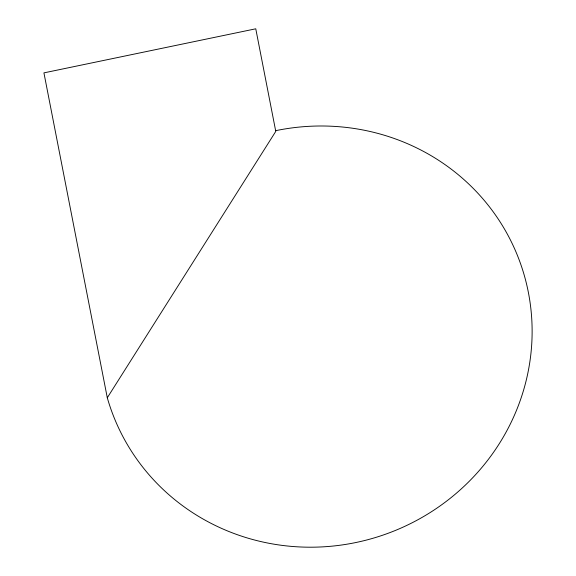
<?xml version="1.0" encoding="UTF-8"?>
<svg xmlns="http://www.w3.org/2000/svg" width="576" height="576" viewBox="0 0 576 576"><rect width="100%" height="100%" fill="white"/><g stroke="black" fill="none" stroke-linecap="round" stroke-linejoin="round"><path stroke-width="0.86" d="M107.294 397.771L275.774 131.4L255.766 28.8L43.927 72.871L107.294 397.771A217.354 209.549 -21.4 0 0 367.668 539.741A217.354 209.549 -21.4 0 0 527.17 286.682A217.354 209.549 -21.4 0 0 275.638 130.687"/></g></svg>
